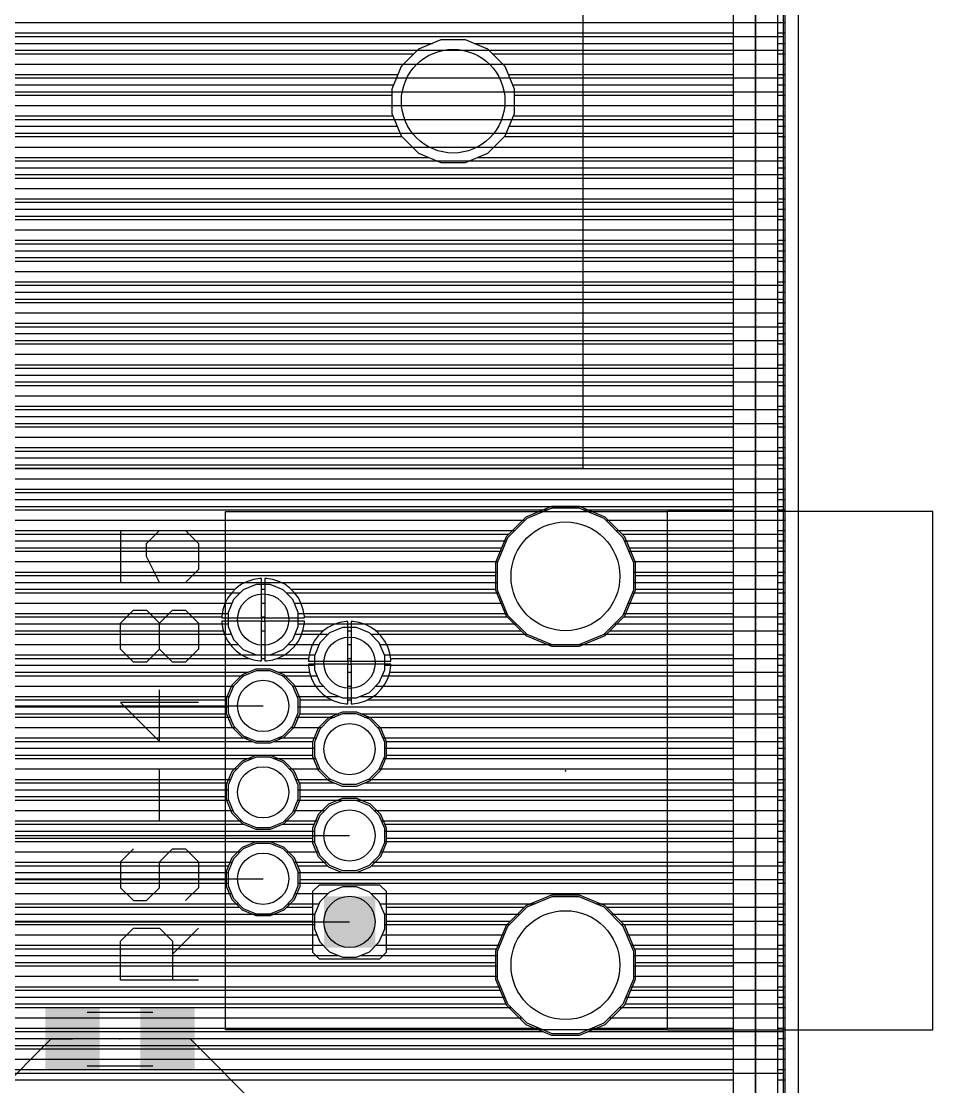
# Model space of a CAD drawing. Extents: x -0.45 to 6.54, y 0 to 7.98.
# Drawn here: x 5.48 to 6.535, y 3.424 to 4.657 of the extents above; entities that cross this region are included whole.
import ezdxf

# ---------------------------------------------------------------- set-up
doc = ezdxf.new("R2010")
doc.units = 0
for name, color, linetype in [('1', 22, 'CONTINUOUS'), ('15', 2, 'CONTINUOUS'), ('16', 175, 'CONTINUOUS'), ('17', 4, 'CONTINUOUS'), ('2', 3, 'CONTINUOUS'), ('20', 6, 'CONTINUOUS'), ('21', 253, 'CONTINUOUS'), ('23', 7, 'CONTINUOUS'), ('51', 253, 'CONTINUOUS')]:
    doc.layers.add(name, color=color, linetype=linetype)

# ---------------------------------------------------------------- blocks, each defined once
blk = doc.blocks.new('RECT')
blk.add_solid([(-0.5, -0.5), (0.5, -0.5), (-0.5, 0.5), (0.5, 0.5)])
blk = doc.blocks.new('SQUAREP')
blk.add_solid([(-0.5, -0.5), (0.5, -0.5), (-0.5, 0.5), (0.5, 0.5)])
blk = doc.blocks.new('ROUNDP')
blk.add_circle((0, 0), 0.5)

msp = doc.modelspace()

# ---------------------------------------------------------------- linework, layer by layer
at = {"layer": '1'}
for p, q in [((6.33, 5.74), (6.33, 1.29)), ((5.295, 3.26), (5.5145, 3.4795)), ((5.5145, 3.4795), (5.539132, 3.4795)), ((5.6755, 3.4795), (5.649368, 3.4795)), ((5.895, 3.26), (5.6755, 3.4795))]:
    msp.add_line(p, q, dxfattribs=at)
at = {"layer": '15'}
for p, q in [((5.225, 3.865), (5.76, 3.865)), ((5.225, 3.715), (5.86, 3.715)), ((5.055, 3.665), (5.76, 3.665)), ((5.015, 3.615), (5.86, 3.615))]:
    msp.add_line(p, q, dxfattribs=at)
at = {"layer": '16'}
for p, q in [((6.362, 7.78), (6.362, 0.2)), ((3.543983, 4.656), (6.362, 4.656)), ((3.52057, 4.64), (6.362, 4.64)), ((0.300414, 4.624), (6.362, 4.624)), ((0.314726, 4.608), (6.362, 4.608)), ((0.323964, 4.592), (6.362, 4.592)), ((0.329332, 4.576), (6.362, 4.576)), ((0.333, 4.56), (6.362, 4.56)), ((0.333, 4.544), (6.362, 4.544)), ((0.331073, 4.528), (6.362, 4.528)), ((0.836305, 4.512), (6.362, 4.512)), ((0.8455, 4.496), (6.362, 4.496)), ((0.843292, 4.48), (6.362, 4.48)), ((0.82629, 4.464), (6.362, 4.464)), ((3.539983, 4.448), (6.362, 4.448)), ((3.549407, 4.432), (6.362, 4.432)), ((3.551, 4.416), (6.362, 4.416)), ((3.546094, 4.4), (6.362, 4.4)), ((3.530226, 4.384), (6.362, 4.384)), ((1.828876, 4.368), (6.362, 4.368)), ((3.543054, 4.352), (6.362, 4.352)), ((3.553169, 4.336), (6.362, 4.336)), ((3.510001, 4.32), (6.362, 4.32)), ((3.553168, 4.304), (6.362, 4.304)), ((3.543054, 4.288), (6.362, 4.288)), ((1.942305, 4.272), (6.362, 4.272)), ((3.530226, 4.256), (6.362, 4.256)), ((3.546094, 4.24), (6.362, 4.24)), ((3.551, 4.224), (6.362, 4.224)), ((3.549407, 4.208), (6.362, 4.208)), ((3.539983, 4.192), (6.362, 4.192)), ((1.065696, 4.176), (6.362, 4.176)), ((1.053556, 4.16), (6.362, 4.16)), ((1.036218, 4.144), (6.362, 4.144)), ((1.002604, 4.128), (6.362, 4.128)), ((0.018, 4.112), (6.362, 4.112)), ((0.018, 4.096), (6.362, 4.096)), ((6.09389, 4.095992), (6.064122, 4.083662)), ((6.12611, 4.095992), (6.09389, 4.095992)), ((6.155878, 4.083662), (6.12611, 4.095992)), ((6.064122, 4.083662), (6.041338, 4.060878)), ((6.178662, 4.060878), (6.155878, 4.083662)), ((0.018, 4.08), (6.06046, 4.08)), ((6.15954, 4.08), (6.362, 4.08)), ((0.018, 4.064), (6.04446, 4.064)), ((6.041338, 4.060878), (6.029008, 4.03111)), ((6.17554, 4.064), (6.362, 4.064)), ((6.190992, 4.03111), (6.178662, 4.060878)), ((0.018, 4.048), (6.036004, 4.048)), ((6.183996, 4.048), (6.362, 4.048)), ((0.018, 4.032), (6.029376, 4.032)), ((6.029008, 4.03111), (6.029008, 3.99889)), ((6.190624, 4.032), (6.362, 4.032)), ((6.190992, 3.99889), (6.190992, 4.03111)), ((0.276218, 4.016), (6.029008, 4.016)), ((5.741695, 4.009191), (5.735008, 4.005784)), ((5.748834, 4.011511), (5.741695, 4.009191)), ((5.756247, 4.012685), (5.748834, 4.011511)), ((5.758157, 4.012685), (5.756247, 4.012685)), ((5.758157, 3.966843), (5.758157, 4.012685)), ((5.763753, 4.012685), (5.761843, 4.012685)), ((5.761843, 4.012685), (5.761843, 3.966843)), ((5.771166, 4.011511), (5.763753, 4.012685)), ((5.778305, 4.009191), (5.771166, 4.011511)), ((5.784992, 4.005784), (5.778305, 4.009191)), ((6.190992, 4.016), (6.362, 4.016)), ((0.299414, 4), (5.727563, 4)), ((5.723628, 3.996065), (5.719216, 3.989992)), ((5.728935, 4.001372), (5.723628, 3.996065)), ((5.735008, 4.005784), (5.728935, 4.001372)), ((5.758157, 4), (5.761843, 4)), ((5.791065, 4.001372), (5.784992, 4.005784)), ((5.796372, 3.996065), (5.791065, 4.001372)), ((5.792437, 4), (6.029008, 4)), ((5.800784, 3.989992), (5.796372, 3.996065)), ((6.029008, 3.99889), (6.041338, 3.969122)), ((6.178662, 3.969122), (6.190992, 3.99889)), ((6.190992, 4), (6.362, 4)), ((0.314149, 3.984), (5.716163, 3.984)), ((5.719216, 3.989992), (5.715809, 3.983305)), ((5.758157, 3.984), (5.761843, 3.984)), ((5.804191, 3.983305), (5.800784, 3.989992)), ((5.803837, 3.984), (6.035175, 3.984)), ((6.184824, 3.984), (6.362, 3.984)), ((5.713489, 3.976166), (5.712315, 3.968753)), ((5.715809, 3.983305), (5.713489, 3.976166)), ((5.806511, 3.976166), (5.804191, 3.983305)), ((5.807685, 3.968753), (5.806511, 3.976166)), ((0.323386, 3.968), (5.712315, 3.968)), ((5.712315, 3.968753), (5.712315, 3.966843)), ((5.712315, 3.966843), (5.758157, 3.966843)), ((5.758157, 3.963157), (5.712315, 3.963157)), ((5.712315, 3.963157), (5.712315, 3.961247)), ((5.712315, 3.961247), (5.713489, 3.953834)), ((5.758157, 3.968), (5.761843, 3.968)), ((5.761843, 3.966843), (5.758157, 3.966843)), ((5.758157, 3.966843), (5.758157, 3.963157)), ((5.758157, 3.917315), (5.758157, 3.963157)), ((5.758157, 3.963157), (5.761843, 3.963157)), ((5.761843, 3.963157), (5.761843, 3.966843)), ((5.761843, 3.966843), (5.807685, 3.966843)), ((5.761843, 3.963157), (5.761843, 3.917315)), ((5.807685, 3.963157), (5.761843, 3.963157)), ((5.806511, 3.953834), (5.807685, 3.961247)), ((5.807685, 3.966843), (5.807685, 3.968753)), ((5.807685, 3.968), (6.04246, 3.968)), ((5.807685, 3.961247), (5.807685, 3.963157)), ((5.841695, 3.959191), (5.835008, 3.955784)), ((5.848834, 3.961511), (5.841695, 3.959191)), ((5.856247, 3.962685), (5.848834, 3.961511)), ((5.858157, 3.962685), (5.856247, 3.962685)), ((5.858157, 3.916843), (5.858157, 3.962685)), ((5.863753, 3.962685), (5.861843, 3.962685)), ((5.861843, 3.962685), (5.861843, 3.916843)), ((5.871166, 3.961511), (5.863753, 3.962685)), ((5.878305, 3.959191), (5.871166, 3.961511)), ((5.884992, 3.955784), (5.878305, 3.959191)), ((6.041338, 3.969122), (6.064122, 3.946338)), ((6.155878, 3.946338), (6.178662, 3.969122)), ((6.17754, 3.968), (6.362, 3.968)), ((0.329064, 3.952), (5.714085, 3.952)), ((5.713489, 3.953834), (5.715809, 3.946695)), ((5.715809, 3.946695), (5.719216, 3.940008)), ((5.758157, 3.952), (5.761843, 3.952)), ((5.800784, 3.940008), (5.804191, 3.946695)), ((5.804191, 3.946695), (5.806511, 3.953834)), ((5.805915, 3.952), (5.8298, 3.952)), ((5.828935, 3.951372), (5.823628, 3.946065)), ((5.835008, 3.955784), (5.828935, 3.951372)), ((5.858157, 3.952), (5.861843, 3.952)), ((5.891065, 3.951372), (5.884992, 3.955784)), ((5.8902, 3.952), (6.05846, 3.952)), ((5.896372, 3.946065), (5.891065, 3.951372)), ((6.16154, 3.952), (6.362, 3.952)), ((0.333, 3.936), (5.722128, 3.936)), ((5.719216, 3.940008), (5.723628, 3.933935)), ((5.758157, 3.936), (5.761843, 3.936)), ((5.796372, 3.933935), (5.800784, 3.940008)), ((5.797872, 3.936), (5.817182, 3.936)), ((5.819216, 3.939992), (5.815809, 3.933305)), ((5.823628, 3.946065), (5.819216, 3.939992)), ((5.858157, 3.936), (5.861843, 3.936)), ((5.900784, 3.939992), (5.896372, 3.946065)), ((5.904191, 3.933305), (5.900784, 3.939992)), ((5.902818, 3.936), (6.08908, 3.936)), ((6.064122, 3.946338), (6.09389, 3.934008)), ((6.12611, 3.934008), (6.155878, 3.946338)), ((6.13092, 3.936), (6.362, 3.936)), ((5.723628, 3.933935), (5.728935, 3.928628)), ((5.728935, 3.928628), (5.735008, 3.924216)), ((5.735008, 3.924216), (5.741695, 3.920809)), ((5.778305, 3.920809), (5.784992, 3.924216)), ((5.784992, 3.924216), (5.791065, 3.928628)), ((5.791065, 3.928628), (5.796372, 3.933935)), ((5.813489, 3.926166), (5.812315, 3.918753)), ((5.815809, 3.933305), (5.813489, 3.926166)), ((5.906511, 3.926166), (5.904191, 3.933305)), ((5.907685, 3.918753), (5.906511, 3.926166)), ((6.09389, 3.934008), (6.12611, 3.934008)), ((0.333, 3.92), (5.744184, 3.92)), ((5.741695, 3.920809), (5.748834, 3.918489)), ((5.748834, 3.918489), (5.756247, 3.917315)), ((5.756247, 3.917315), (5.758157, 3.917315)), ((5.758157, 3.92), (5.761843, 3.92)), ((5.761843, 3.917315), (5.763753, 3.917315)), ((5.763753, 3.917315), (5.771166, 3.918489)), ((5.771166, 3.918489), (5.778305, 3.920809)), ((5.775816, 3.92), (5.812513, 3.92)), ((5.812315, 3.918753), (5.812315, 3.916843)), ((5.812315, 3.916843), (5.858157, 3.916843)), ((5.858157, 3.913157), (5.812315, 3.913157)), ((5.812315, 3.913157), (5.812315, 3.911247)), ((5.812315, 3.911247), (5.813489, 3.903834)), ((5.858157, 3.92), (5.861843, 3.92)), ((5.861843, 3.916843), (5.858157, 3.916843)), ((5.858157, 3.916843), (5.858157, 3.913157)), ((5.858157, 3.867315), (5.858157, 3.913157)), ((5.858157, 3.913157), (5.861843, 3.913157)), ((5.861843, 3.913157), (5.861843, 3.916843)), ((5.861843, 3.916843), (5.907685, 3.916843)), ((5.861843, 3.913157), (5.861843, 3.867315)), ((5.907685, 3.913157), (5.861843, 3.913157)), ((5.906511, 3.903834), (5.907685, 3.911247)), ((5.907487, 3.92), (6.362, 3.92)), ((5.907685, 3.916843), (5.907685, 3.918753)), ((5.907685, 3.911247), (5.907685, 3.913157)), ((0.331341, 3.904), (5.742613, 3.904)), ((5.735821, 3.901187), (5.723813, 3.889179)), ((5.751509, 3.907685), (5.735821, 3.901187)), ((5.768491, 3.907685), (5.751509, 3.907685)), ((5.784179, 3.901187), (5.768491, 3.907685)), ((5.777387, 3.904), (5.813463, 3.904)), ((5.796187, 3.889179), (5.784179, 3.901187)), ((5.813489, 3.903834), (5.815809, 3.896695)), ((5.858157, 3.904), (5.861843, 3.904)), ((5.904191, 3.896695), (5.906511, 3.903834)), ((5.906537, 3.904), (6.362, 3.904)), ((0.840305, 3.888), (5.723325, 3.888)), ((5.723813, 3.889179), (5.717315, 3.873491)), ((5.802685, 3.873491), (5.796187, 3.889179)), ((5.796675, 3.888), (5.820675, 3.888)), ((5.815809, 3.896695), (5.819216, 3.890008)), ((5.819216, 3.890008), (5.823628, 3.883935)), ((5.858157, 3.888), (5.861843, 3.888)), ((5.896372, 3.883935), (5.900784, 3.890008)), ((5.899325, 3.888), (6.362, 3.888)), ((5.900784, 3.890008), (5.904191, 3.896695)), ((5.717315, 3.873491), (5.717315, 3.856509)), ((5.802685, 3.856509), (5.802685, 3.873491)), ((5.823628, 3.883935), (5.828935, 3.878628)), ((5.828935, 3.878628), (5.835008, 3.874216)), ((5.835008, 3.874216), (5.841695, 3.870809)), ((5.878305, 3.870809), (5.884992, 3.874216)), ((5.884992, 3.874216), (5.891065, 3.878628)), ((5.891065, 3.878628), (5.896372, 3.883935)), ((0.8455, 3.872), (5.717315, 3.872)), ((5.802685, 3.872), (5.839357, 3.872)), ((5.841695, 3.870809), (5.848834, 3.868489)), ((5.848834, 3.868489), (5.856247, 3.867315)), ((5.856247, 3.867315), (5.858157, 3.867315)), ((5.858157, 3.872), (5.861843, 3.872)), ((5.861843, 3.867315), (5.863753, 3.867315)), ((5.863753, 3.867315), (5.871166, 3.868489)), ((5.871166, 3.868489), (5.878305, 3.870809)), ((5.880643, 3.872), (6.362, 3.872)), ((0.841635, 3.856), (5.717526, 3.856)), ((5.717315, 3.856509), (5.723813, 3.840821)), ((5.796187, 3.840821), (5.802685, 3.856509)), ((5.802474, 3.856), (5.847442, 3.856)), ((5.835821, 3.851187), (5.823813, 3.839179)), ((5.851509, 3.857685), (5.835821, 3.851187)), ((5.868491, 3.857685), (5.851509, 3.857685)), ((5.884179, 3.851187), (5.868491, 3.857685)), ((5.872558, 3.856), (6.362, 3.856)), ((5.896187, 3.839179), (5.884179, 3.851187)), ((0.290941, 3.84), (5.724634, 3.84)), ((5.723813, 3.840821), (5.735821, 3.828813)), ((5.784179, 3.828813), (5.796187, 3.840821)), ((5.795366, 3.84), (5.824634, 3.84)), ((5.823813, 3.839179), (5.817315, 3.823491)), ((5.895366, 3.84), (6.362, 3.84)), ((5.902685, 3.823491), (5.896187, 3.839179)), ((0.255689, 3.824), (5.747441, 3.824)), ((5.735821, 3.828813), (5.751509, 3.822315)), ((5.768491, 3.822315), (5.784179, 3.828813)), ((5.772558, 3.824), (5.817526, 3.824)), ((5.817315, 3.823491), (5.817315, 3.806509)), ((5.902474, 3.824), (6.362, 3.824)), ((5.902685, 3.806509), (5.902685, 3.823491)), ((5.751509, 3.822315), (5.768491, 3.822315)), ((3.063805, 3.808), (5.817315, 3.808)), ((5.735821, 3.801187), (5.723813, 3.789179)), ((5.751509, 3.807685), (5.735821, 3.801187)), ((5.768491, 3.807685), (5.751509, 3.807685)), ((5.784179, 3.801187), (5.768491, 3.807685)), ((5.796187, 3.789179), (5.784179, 3.801187)), ((5.817315, 3.806509), (5.823813, 3.790821)), ((5.896187, 3.790821), (5.902685, 3.806509)), ((5.902685, 3.808), (6.362, 3.808)), ((3.093042, 3.792), (5.726634, 3.792)), ((5.723813, 3.789179), (5.717315, 3.773491)), ((5.793366, 3.792), (5.823325, 3.792)), ((5.802685, 3.773491), (5.796187, 3.789179)), ((5.823813, 3.790821), (5.835821, 3.778813)), ((5.884179, 3.778813), (5.896187, 3.790821)), ((5.896675, 3.792), (6.362, 3.792)), ((3.1045, 3.776), (5.718354, 3.776)), ((5.801646, 3.776), (5.842613, 3.776)), ((5.835821, 3.778813), (5.851509, 3.772315)), ((5.868491, 3.772315), (5.884179, 3.778813)), ((5.877387, 3.776), (6.362, 3.776)), ((5.717315, 3.773491), (5.717315, 3.756509)), ((5.802685, 3.756509), (5.802685, 3.773491)), ((5.851509, 3.772315), (5.868491, 3.772315)), ((3.109655, 3.76), (5.717315, 3.76)), ((5.717315, 3.756509), (5.723813, 3.740821)), ((5.796187, 3.740821), (5.802685, 3.756509)), ((5.802685, 3.76), (6.362, 3.76)), ((5.835821, 3.751187), (5.823813, 3.739179)), ((5.851509, 3.757685), (5.835821, 3.751187)), ((5.868491, 3.757685), (5.851509, 3.757685)), ((5.884179, 3.751187), (5.868491, 3.757685)), ((5.896187, 3.739179), (5.884179, 3.751187)), ((3.110288, 3.744), (5.722496, 3.744)), ((5.723813, 3.740821), (5.735821, 3.728813)), ((5.784179, 3.728813), (5.796187, 3.740821)), ((5.797503, 3.744), (5.828634, 3.744)), ((5.823813, 3.739179), (5.817315, 3.723491)), ((5.891366, 3.744), (6.362, 3.744)), ((5.902685, 3.723491), (5.896187, 3.739179)), ((3.106401, 3.728), (5.737784, 3.728)), ((5.735821, 3.728813), (5.751509, 3.722315)), ((5.768491, 3.722315), (5.784179, 3.728813)), ((5.782215, 3.728), (5.819183, 3.728)), ((5.900817, 3.728), (6.362, 3.728)), ((5.751509, 3.722315), (5.768491, 3.722315)), ((5.817315, 3.723491), (5.817315, 3.706509)), ((5.902685, 3.706509), (5.902685, 3.723491)), ((3.096878, 3.712), (5.817315, 3.712)), ((5.735821, 3.701187), (5.723813, 3.689179)), ((5.751509, 3.707685), (5.735821, 3.701187)), ((5.768491, 3.707685), (5.751509, 3.707685)), ((5.784179, 3.701187), (5.768491, 3.707685)), ((5.796187, 3.689179), (5.784179, 3.701187)), ((5.817315, 3.706509), (5.823813, 3.690821)), ((5.896187, 3.690821), (5.902685, 3.706509)), ((5.902685, 3.712), (6.362, 3.712)), ((3.075778, 3.696), (5.730634, 3.696)), ((5.723813, 3.689179), (5.717315, 3.673491)), ((5.789366, 3.696), (5.821668, 3.696)), ((5.802685, 3.673491), (5.796187, 3.689179)), ((5.823813, 3.690821), (5.835821, 3.678813)), ((5.884179, 3.678813), (5.896187, 3.690821)), ((5.898332, 3.696), (6.362, 3.696)), ((1.946706, 3.68), (5.720011, 3.68)), ((5.799989, 3.68), (5.834634, 3.68)), ((5.835821, 3.678813), (5.851509, 3.672315)), ((5.868491, 3.672315), (5.884179, 3.678813)), ((5.885366, 3.68), (6.362, 3.68)), ((1.948363, 3.664), (5.717315, 3.664)), ((5.717315, 3.673491), (5.717315, 3.656509)), ((5.802685, 3.656509), (5.802685, 3.673491)), ((5.802685, 3.664), (6.362, 3.664)), ((5.851509, 3.672315), (5.868491, 3.672315)), ((5.717315, 3.656509), (5.723813, 3.640821)), ((5.796187, 3.640821), (5.802685, 3.656509)), ((5.82493, 3.657685), (5.817315, 3.65007)), ((5.89507, 3.657685), (5.82493, 3.657685)), ((5.902685, 3.65007), (5.89507, 3.657685)), ((1.938305, 3.648), (5.72084, 3.648)), ((5.723813, 3.640821), (5.735821, 3.628813)), ((5.784179, 3.628813), (5.796187, 3.640821)), ((5.79916, 3.648), (5.817315, 3.648)), ((5.817315, 3.65007), (5.817315, 3.57993)), ((5.902685, 3.57993), (5.902685, 3.65007)), ((5.902685, 3.648), (6.362, 3.648)), ((6.09389, 3.645992), (6.064122, 3.633662)), ((6.12611, 3.645992), (6.09389, 3.645992)), ((6.155878, 3.633662), (6.12611, 3.645992)), ((1.081426, 3.632), (5.732634, 3.632)), ((5.735821, 3.628813), (5.751509, 3.622315)), ((5.768491, 3.622315), (5.784179, 3.628813)), ((5.787366, 3.632), (5.817315, 3.632)), ((5.902685, 3.632), (6.06246, 3.632)), ((6.064122, 3.633662), (6.041338, 3.610878)), ((6.178662, 3.610878), (6.155878, 3.633662)), ((6.15754, 3.632), (6.362, 3.632)), ((1.083, 3.616), (5.817315, 3.616)), ((5.751509, 3.622315), (5.768491, 3.622315)), ((5.902685, 3.616), (6.04646, 3.616)), ((6.17354, 3.616), (6.362, 3.616)), ((6.041338, 3.610878), (6.029008, 3.58111)), ((6.190992, 3.58111), (6.178662, 3.610878)), ((1.083, 3.6), (5.817315, 3.6)), ((5.902685, 3.6), (6.036832, 3.6)), ((6.183168, 3.6), (6.362, 3.6)), ((1.079684, 3.584), (5.817315, 3.584)), ((5.817315, 3.57993), (5.82493, 3.572315)), ((5.89507, 3.572315), (5.902685, 3.57993)), ((5.902685, 3.584), (6.030205, 3.584)), ((6.029008, 3.58111), (6.029008, 3.54889)), ((6.189795, 3.584), (6.362, 3.584)), ((6.190992, 3.54889), (6.190992, 3.58111)), ((1.075397, 3.568), (6.029008, 3.568)), ((5.82493, 3.572315), (5.89507, 3.572315)), ((6.190992, 3.568), (6.362, 3.568)), ((1.066273, 3.552), (6.029008, 3.552)), ((6.190992, 3.552), (6.362, 3.552)), ((6.029008, 3.54889), (6.041338, 3.519122)), ((6.178662, 3.519122), (6.190992, 3.54889)), ((1.054556, 3.536), (6.034347, 3.536)), ((6.185653, 3.536), (6.362, 3.536)), ((1.03795, 3.52), (6.040974, 3.52)), ((6.041338, 3.519122), (6.064122, 3.496338)), ((6.155878, 3.496338), (6.178662, 3.519122)), ((6.179025, 3.52), (6.362, 3.52)), ((1.006336, 3.504), (6.05646, 3.504)), ((6.16354, 3.504), (6.362, 3.504)), ((6.064122, 3.496338), (6.09389, 3.484008)), ((6.12611, 3.484008), (6.155878, 3.496338)), ((0.018, 3.488), (6.084252, 3.488)), ((6.09389, 3.484008), (6.12611, 3.484008)), ((6.135748, 3.488), (6.362, 3.488)), ((0.018, 3.472), (6.362, 3.472)), ((0.018, 3.456), (6.362, 3.456)), ((0.018, 3.44), (6.362, 3.44))]:
    msp.add_line(p, q, dxfattribs=at)
at = {"layer": '2'}
for p, q in [((6.364, 7.78), (6.364, 0.2)), ((6.356, 1.170301), (6.356, 7.675172)), ((6.33, 1.175472), (6.33, 7.23)), ((6.304, 7.204), (6.304, 1.186242)), ((3.83, 4.656), (6.304, 4.656)), ((6.356, 4.656), (6.364, 4.656)), ((3.517161, 4.644), (6.304, 4.644)), ((6.356, 4.644), (6.364, 4.644)), ((1.477, 4.632), (5.956221, 4.632)), ((5.939782, 4.625191), (5.919809, 4.605218)), ((5.965877, 4.636), (5.939782, 4.625191)), ((5.994123, 4.636), (5.965877, 4.636)), ((6.020218, 4.625191), (5.994123, 4.636)), ((6.003779, 4.632), (6.304, 4.632)), ((6.040191, 4.605218), (6.020218, 4.625191)), ((6.356, 4.632), (6.364, 4.632)), ((3.993553, 4.62), (5.934591, 4.62)), ((6.025409, 4.62), (6.304, 4.62)), ((6.356, 4.62), (6.364, 4.62)), ((4.016196, 4.608), (5.922591, 4.608)), ((5.919809, 4.605218), (5.909, 4.579123)), ((6.037409, 4.608), (6.304, 4.608)), ((6.051, 4.579123), (6.040191, 4.605218)), ((6.356, 4.608), (6.364, 4.608)), ((4.027773, 4.596), (5.915991, 4.596)), ((6.044009, 4.596), (6.304, 4.596)), ((6.356, 4.596), (6.364, 4.596)), ((4.032744, 4.584), (5.91102, 4.584)), ((5.909, 4.579123), (5.909, 4.550877)), ((6.04898, 4.584), (6.304, 4.584)), ((6.051, 4.550877), (6.051, 4.579123)), ((6.356, 4.584), (6.364, 4.584)), ((4.036, 4.572), (5.909, 4.572)), ((6.051, 4.572), (6.304, 4.572)), ((6.356, 4.572), (6.364, 4.572)), ((4.036, 4.56), (5.909, 4.56)), ((5.909, 4.550877), (5.919809, 4.524782)), ((6.040191, 4.524782), (6.051, 4.550877)), ((6.051, 4.56), (6.304, 4.56)), ((6.356, 4.56), (6.364, 4.56)), ((4.033572, 4.548), (5.910192, 4.548)), ((6.049808, 4.548), (6.304, 4.548)), ((6.356, 4.548), (6.364, 4.548)), ((4.028602, 4.536), (5.915162, 4.536)), ((6.044838, 4.536), (6.304, 4.536)), ((6.356, 4.536), (6.364, 4.536)), ((4.018196, 4.524), (5.920591, 4.524)), ((5.919809, 4.524782), (5.939782, 4.504809)), ((6.020218, 4.504809), (6.040191, 4.524782)), ((6.039409, 4.524), (6.304, 4.524)), ((6.356, 4.524), (6.364, 4.524)), ((3.998382, 4.512), (5.932591, 4.512)), ((5.939782, 4.504809), (5.965877, 4.494)), ((5.994123, 4.494), (6.020218, 4.504809)), ((6.027409, 4.512), (6.304, 4.512)), ((6.356, 4.512), (6.364, 4.512)), ((1.477, 4.5), (5.951392, 4.5)), ((5.965877, 4.494), (5.994123, 4.494)), ((6.008608, 4.5), (6.304, 4.5)), ((6.356, 4.5), (6.364, 4.5)), ((1.477, 4.488), (6.304, 4.488)), ((6.356, 4.488), (6.364, 4.488)), ((1.477, 4.476), (6.304, 4.476)), ((6.356, 4.476), (6.364, 4.476)), ((1.477, 4.464), (6.304, 4.464)), ((6.356, 4.464), (6.364, 4.464)), ((3.526817, 4.452), (6.304, 4.452)), ((3.540682, 4.44), (6.304, 4.44)), ((6.356, 4.452), (6.364, 4.452)), ((6.356, 4.44), (6.364, 4.44)), ((3.545652, 4.428), (6.304, 4.428)), ((6.356, 4.428), (6.364, 4.428)), ((3.546, 4.416), (6.304, 4.416)), ((6.356, 4.416), (6.364, 4.416)), ((3.542339, 4.404), (6.304, 4.404)), ((6.356, 4.404), (6.364, 4.404)), ((3.795477, 4.392), (6.304, 4.392)), ((6.356, 4.392), (6.364, 4.392)), ((3.804541, 4.38), (6.304, 4.38)), ((6.356, 4.38), (6.364, 4.38)), ((3.8065, 4.368), (6.304, 4.368)), ((6.356, 4.368), (6.364, 4.368)), ((3.802884, 4.356), (6.304, 4.356)), ((6.356, 4.356), (6.364, 4.356)), ((3.786478, 4.344), (6.304, 4.344)), ((6.356, 4.344), (6.364, 4.344)), ((3.543995, 4.332), (6.304, 4.332)), ((6.356, 4.332), (6.364, 4.332)), ((3.546, 4.32), (6.304, 4.32)), ((6.356, 4.32), (6.364, 4.32)), ((3.543995, 4.308), (6.304, 4.308)), ((6.356, 4.308), (6.364, 4.308)), ((3.786478, 4.296), (6.304, 4.296)), ((6.356, 4.296), (6.364, 4.296)), ((3.802884, 4.284), (6.304, 4.284)), ((6.356, 4.284), (6.364, 4.284)), ((3.8065, 4.272), (6.304, 4.272)), ((6.356, 4.272), (6.364, 4.272)), ((3.804541, 4.26), (6.304, 4.26)), ((6.356, 4.26), (6.364, 4.26)), ((3.795477, 4.248), (6.304, 4.248)), ((6.356, 4.248), (6.364, 4.248)), ((3.547863, 4.236), (6.304, 4.236)), ((6.356, 4.236), (6.364, 4.236)), ((3.550877, 4.224), (6.304, 4.224)), ((6.356, 4.224), (6.364, 4.224)), ((3.550244, 4.212), (6.304, 4.212)), ((6.356, 4.212), (6.364, 4.212)), ((3.545825, 4.2), (6.304, 4.2)), ((6.356, 4.2), (6.364, 4.2)), ((3.535709, 4.188), (6.304, 4.188)), ((6.356, 4.188), (6.364, 4.188)), ((1.5465, 4.176), (6.304, 4.176)), ((6.356, 4.176), (6.364, 4.176)), ((1.541477, 4.164), (6.304, 4.164)), ((6.356, 4.164), (6.364, 4.164)), ((1.477, 4.152), (6.304, 4.152)), ((6.356, 4.152), (6.364, 4.152)), ((1.477, 4.14), (6.304, 4.14)), ((6.356, 4.14), (6.364, 4.14)), ((1.477, 4.128), (6.304, 4.128)), ((6.356, 4.128), (6.364, 4.128)), ((1.477, 4.116), (6.304, 4.116)), ((6.356, 4.116), (6.364, 4.116)), ((1.477, 4.104), (6.304, 4.104)), ((6.356, 4.104), (6.364, 4.104)), ((1.950477, 4.092), (6.089478, 4.092)), ((6.094287, 4.093992), (6.065255, 4.081966)), ((6.125712, 4.093992), (6.094287, 4.093992)), ((6.154745, 4.081966), (6.125712, 4.093992)), ((6.130522, 4.092), (6.304, 4.092)), ((6.356, 4.092), (6.364, 4.092)), ((1.9565, 4.08), (6.063288, 4.08)), ((6.065255, 4.081966), (6.043034, 4.059745)), ((6.176966, 4.059745), (6.154745, 4.081966)), ((6.156711, 4.08), (6.304, 4.08)), ((6.356, 4.08), (6.364, 4.08)), ((1.955784, 4.068), (6.051288, 4.068)), ((6.043034, 4.059745), (6.031008, 4.030712)), ((6.168711, 4.068), (6.304, 4.068)), ((6.188992, 4.030712), (6.176966, 4.059745)), ((6.356, 4.068), (6.364, 4.068)), ((1.948477, 4.056), (6.041482, 4.056)), ((6.178518, 4.056), (6.304, 4.056)), ((6.356, 4.056), (6.364, 4.056)), ((1.477, 4.044), (6.036512, 4.044)), ((6.183488, 4.044), (6.304, 4.044)), ((6.356, 4.044), (6.364, 4.044)), ((1.477, 4.032), (6.031541, 4.032)), ((6.031008, 4.030712), (6.031008, 3.999287)), ((6.188459, 4.032), (6.304, 4.032)), ((6.188992, 3.999287), (6.188992, 4.030712)), ((6.356, 4.032), (6.364, 4.032)), ((1.477, 4.02), (6.031008, 4.02)), ((6.188992, 4.02), (6.304, 4.02)), ((6.356, 4.02), (6.364, 4.02)), ((1.477, 4.008), (6.031008, 4.008)), ((1.477, 3.996), (5.733463, 3.996)), ((5.736954, 3.999491), (5.725509, 3.988046)), ((5.751907, 4.005685), (5.736954, 3.999491)), ((5.768093, 4.005685), (5.751907, 4.005685)), ((5.783046, 3.999491), (5.768093, 4.005685)), ((5.794491, 3.988046), (5.783046, 3.999491)), ((5.786537, 3.996), (6.032369, 3.996)), ((6.031008, 3.999287), (6.043034, 3.970255)), ((6.176966, 3.970255), (6.188992, 3.999287)), ((6.18763, 3.996), (6.304, 3.996)), ((6.188992, 4.008), (6.304, 4.008)), ((6.356, 4.008), (6.364, 4.008)), ((6.356, 3.996), (6.364, 3.996)), ((1.477, 3.984), (5.723833, 3.984)), ((5.725509, 3.988046), (5.719315, 3.973093)), ((5.800685, 3.973093), (5.794491, 3.988046)), ((5.796167, 3.984), (6.03734, 3.984)), ((6.18266, 3.984), (6.304, 3.984)), ((6.356, 3.984), (6.364, 3.984)), ((1.477, 3.972), (5.719315, 3.972)), ((5.719315, 3.973093), (5.719315, 3.956907)), ((5.800685, 3.956907), (5.800685, 3.973093)), ((5.800685, 3.972), (6.042311, 3.972)), ((6.177689, 3.972), (6.304, 3.972)), ((6.356, 3.972), (6.364, 3.972)), ((1.477, 3.96), (5.719315, 3.96)), ((5.800685, 3.96), (6.053288, 3.96)), ((6.043034, 3.970255), (6.065255, 3.948034)), ((6.154745, 3.948034), (6.176966, 3.970255)), ((6.166712, 3.96), (6.304, 3.96)), ((6.356, 3.96), (6.364, 3.96)), ((1.477, 3.948), (5.723004, 3.948)), ((5.719315, 3.956907), (5.725509, 3.941954)), ((5.794491, 3.941954), (5.800685, 3.956907)), ((5.796995, 3.948), (5.835463, 3.948)), ((5.836954, 3.949491), (5.825509, 3.938046)), ((5.851907, 3.955685), (5.836954, 3.949491)), ((5.868093, 3.955685), (5.851907, 3.955685)), ((5.883046, 3.949491), (5.868093, 3.955685)), ((5.894491, 3.938046), (5.883046, 3.949491)), ((5.884537, 3.948), (6.065336, 3.948)), ((6.065255, 3.948034), (6.094287, 3.936008)), ((6.125712, 3.936008), (6.154745, 3.948034)), ((6.154664, 3.948), (6.304, 3.948)), ((6.356, 3.948), (6.364, 3.948)), ((1.477, 3.936), (5.731463, 3.936)), ((5.725509, 3.941954), (5.736954, 3.930509)), ((5.783046, 3.930509), (5.794491, 3.941954)), ((5.788537, 3.936), (5.824661, 3.936)), ((5.825509, 3.938046), (5.819315, 3.923093)), ((5.900685, 3.923093), (5.894491, 3.938046)), ((5.895339, 3.936), (6.304, 3.936)), ((6.094287, 3.936008), (6.125712, 3.936008)), ((6.356, 3.936), (6.364, 3.936)), ((1.477, 3.924), (5.819691, 3.924)), ((5.736954, 3.930509), (5.751907, 3.924315)), ((5.751907, 3.924315), (5.768093, 3.924315)), ((5.768093, 3.924315), (5.783046, 3.930509)), ((5.819315, 3.923093), (5.819315, 3.906907)), ((5.900309, 3.924), (6.304, 3.924)), ((5.900685, 3.906907), (5.900685, 3.923093)), ((6.356, 3.924), (6.364, 3.924)), ((1.477, 3.912), (5.819315, 3.912)), ((5.900685, 3.912), (6.304, 3.912)), ((6.356, 3.912), (6.364, 3.912)), ((4.667477, 3.9), (5.738183, 3.9)), ((5.736954, 3.899491), (5.725509, 3.888046)), ((5.751907, 3.905685), (5.736954, 3.899491)), ((5.768093, 3.905685), (5.751907, 3.905685)), ((5.783046, 3.899491), (5.768093, 3.905685)), ((5.781817, 3.9), (5.822176, 3.9)), ((5.794491, 3.888046), (5.783046, 3.899491)), ((5.819315, 3.906907), (5.825509, 3.891954)), ((5.894491, 3.891954), (5.900685, 3.906907)), ((5.897824, 3.9), (6.304, 3.9)), ((6.356, 3.9), (6.364, 3.9)), ((4.67537, 3.888), (5.72549, 3.888)), ((5.725509, 3.888046), (5.719315, 3.873093)), ((5.800685, 3.873093), (5.794491, 3.888046)), ((5.79451, 3.888), (5.829463, 3.888)), ((5.825509, 3.891954), (5.836954, 3.880509)), ((5.883046, 3.880509), (5.894491, 3.891954)), ((5.890537, 3.888), (6.304, 3.888)), ((6.356, 3.888), (6.364, 3.888)), ((4.6765, 3.876), (5.720519, 3.876)), ((5.719315, 3.873093), (5.719315, 3.856907)), ((5.799481, 3.876), (5.847839, 3.876)), ((5.800685, 3.856907), (5.800685, 3.873093)), ((5.836954, 3.880509), (5.851907, 3.874315)), ((5.851907, 3.874315), (5.868093, 3.874315)), ((5.868093, 3.874315), (5.883046, 3.880509)), ((5.872161, 3.876), (6.304, 3.876)), ((6.356, 3.876), (6.364, 3.876)), ((4.671477, 3.864), (5.719315, 3.864)), ((5.800685, 3.864), (6.304, 3.864)), ((6.356, 3.864), (6.364, 3.864)), ((1.477, 3.852), (5.721347, 3.852)), ((5.719315, 3.856907), (5.725509, 3.841954)), ((5.794491, 3.841954), (5.800685, 3.856907)), ((5.798652, 3.852), (5.843011, 3.852)), ((5.836954, 3.849491), (5.825509, 3.838046)), ((5.851907, 3.855685), (5.836954, 3.849491)), ((5.868093, 3.855685), (5.851907, 3.855685)), ((5.883046, 3.849491), (5.868093, 3.855685)), ((5.876989, 3.852), (6.304, 3.852)), ((5.894491, 3.838046), (5.883046, 3.849491)), ((6.356, 3.852), (6.364, 3.852)), ((1.477, 3.84), (5.727463, 3.84)), ((5.725509, 3.841954), (5.736954, 3.830509)), ((5.783046, 3.830509), (5.794491, 3.841954)), ((5.792537, 3.84), (5.827463, 3.84)), ((5.825509, 3.838046), (5.819315, 3.823093)), ((5.892537, 3.84), (6.304, 3.84)), ((5.900685, 3.823093), (5.894491, 3.838046)), ((6.356, 3.84), (6.364, 3.84)), ((1.477, 3.828), (5.743011, 3.828)), ((5.736954, 3.830509), (5.751907, 3.824315)), ((5.751907, 3.824315), (5.768093, 3.824315)), ((5.768093, 3.824315), (5.783046, 3.830509)), ((5.776989, 3.828), (5.821348, 3.828)), ((5.898652, 3.828), (6.304, 3.828)), ((6.356, 3.828), (6.364, 3.828)), ((1.477, 3.816), (5.819315, 3.816)), ((5.819315, 3.823093), (5.819315, 3.806907)), ((5.900685, 3.806907), (5.900685, 3.823093)), ((5.900685, 3.816), (6.304, 3.816)), ((6.356, 3.816), (6.364, 3.816)), ((1.477, 3.804), (5.747839, 3.804)), ((5.736954, 3.799491), (5.725509, 3.788046)), ((5.751907, 3.805685), (5.736954, 3.799491)), ((5.768093, 3.805685), (5.751907, 3.805685)), ((5.783046, 3.799491), (5.768093, 3.805685)), ((5.772161, 3.804), (5.820519, 3.804)), ((5.794491, 3.788046), (5.783046, 3.799491)), ((5.819315, 3.806907), (5.825509, 3.791954)), ((5.894491, 3.791954), (5.900685, 3.806907)), ((5.899481, 3.804), (6.304, 3.804)), ((6.356, 3.804), (6.364, 3.804)), ((3.041892, 3.792), (5.729463, 3.792)), ((5.725509, 3.788046), (5.719315, 3.773093)), ((5.790537, 3.792), (5.82549, 3.792)), ((5.800685, 3.773093), (5.794491, 3.788046)), ((5.825509, 3.791954), (5.836954, 3.780509)), ((5.883046, 3.780509), (5.894491, 3.791954)), ((5.89451, 3.792), (6.304, 3.792)), ((6.356, 3.792), (6.364, 3.792)), ((3.053892, 3.78), (5.722176, 3.78)), ((5.797824, 3.78), (5.838182, 3.78)), ((5.836954, 3.780509), (5.851907, 3.774315)), ((5.851907, 3.774315), (5.868093, 3.774315)), ((5.868093, 3.774315), (5.883046, 3.780509)), ((5.881818, 3.78), (6.304, 3.78)), ((6.356, 3.78), (6.364, 3.78)), ((3.059099, 3.768), (5.719315, 3.768)), ((5.719315, 3.773093), (5.719315, 3.756907)), ((5.800685, 3.756907), (5.800685, 3.773093)), ((5.800685, 3.768), (6.304, 3.768)), ((6.356, 3.768), (6.364, 3.768)), ((3.06225, 3.756), (5.719691, 3.756)), ((5.719315, 3.756907), (5.725509, 3.741954)), ((5.794491, 3.741954), (5.800685, 3.756907)), ((5.800309, 3.756), (6.304, 3.756)), ((5.836954, 3.749491), (5.825509, 3.738046)), ((5.851907, 3.755685), (5.836954, 3.749491)), ((5.868093, 3.755685), (5.851907, 3.755685)), ((5.883046, 3.749491), (5.868093, 3.755685)), ((5.894491, 3.738046), (5.883046, 3.749491)), ((6.356, 3.756), (6.364, 3.756)), ((3.06225, 3.744), (5.724661, 3.744)), ((5.725509, 3.741954), (5.736954, 3.730509)), ((5.783046, 3.730509), (5.794491, 3.741954)), ((5.795339, 3.744), (5.831463, 3.744)), ((5.825509, 3.738046), (5.819315, 3.723093)), ((5.888537, 3.744), (6.304, 3.744)), ((5.900685, 3.723093), (5.894491, 3.738046)), ((6.356, 3.744), (6.364, 3.744)), ((3.059099, 3.732), (5.735463, 3.732)), ((5.736954, 3.730509), (5.751907, 3.724315)), ((5.768093, 3.724315), (5.783046, 3.730509)), ((5.784537, 3.732), (5.823005, 3.732)), ((5.896995, 3.732), (6.304, 3.732)), ((6.356, 3.732), (6.364, 3.732)), ((3.053893, 3.72), (5.819315, 3.72)), ((5.751907, 3.724315), (5.768093, 3.724315)), ((5.819315, 3.723093), (5.819315, 3.706907)), ((5.900685, 3.706907), (5.900685, 3.723093)), ((5.900685, 3.72), (6.304, 3.72)), ((6.356, 3.72), (6.364, 3.72)), ((3.041893, 3.708), (5.819315, 3.708)), ((5.751907, 3.705685), (5.736954, 3.699491)), ((5.768093, 3.705685), (5.751907, 3.705685)), ((5.783046, 3.699491), (5.768093, 3.705685)), ((5.819315, 3.706907), (5.825509, 3.691954)), ((5.894491, 3.691954), (5.900685, 3.706907)), ((5.900685, 3.708), (6.304, 3.708)), ((6.356, 3.708), (6.364, 3.708)), ((1.833307, 3.696), (5.733463, 3.696)), ((5.725509, 3.688046), (5.719315, 3.673093)), ((5.736954, 3.699491), (5.725509, 3.688046)), ((5.794491, 3.688046), (5.783046, 3.699491)), ((5.786537, 3.696), (5.823833, 3.696)), ((5.800685, 3.673093), (5.794491, 3.688046)), ((5.825509, 3.691954), (5.836954, 3.680509)), ((5.883046, 3.680509), (5.894491, 3.691954)), ((5.896167, 3.696), (6.304, 3.696)), ((6.356, 3.696), (6.364, 3.696)), ((1.477, 3.684), (5.723833, 3.684)), ((5.796167, 3.684), (5.833463, 3.684)), ((5.836954, 3.680509), (5.851907, 3.674315)), ((5.868093, 3.674315), (5.883046, 3.680509)), ((5.886537, 3.684), (6.304, 3.684)), ((6.356, 3.684), (6.364, 3.684)), ((1.477, 3.672), (5.719315, 3.672)), ((5.719315, 3.673093), (5.719315, 3.656907)), ((5.800685, 3.656907), (5.800685, 3.673093)), ((5.800685, 3.672), (6.304, 3.672)), ((5.851907, 3.674315), (5.868093, 3.674315)), ((6.356, 3.672), (6.364, 3.672)), ((1.477, 3.66), (5.719315, 3.66)), ((5.719315, 3.656907), (5.725509, 3.641954)), ((5.794491, 3.641954), (5.800685, 3.656907)), ((5.800685, 3.66), (6.304, 3.66)), ((5.851907, 3.655685), (5.836954, 3.649491)), ((5.868093, 3.655685), (5.851907, 3.655685)), ((5.883046, 3.649491), (5.868093, 3.655685)), ((6.356, 3.66), (6.364, 3.66)), ((1.477, 3.648), (5.723004, 3.648)), ((5.725509, 3.641954), (5.736954, 3.630509)), ((5.783046, 3.630509), (5.794491, 3.641954)), ((5.796995, 3.648), (5.835463, 3.648)), ((5.836954, 3.649491), (5.825509, 3.638046)), ((5.894491, 3.638046), (5.883046, 3.649491)), ((5.884537, 3.648), (6.304, 3.648)), ((6.094287, 3.643992), (6.065255, 3.631966)), ((6.125712, 3.643992), (6.094287, 3.643992)), ((6.154745, 3.631966), (6.125712, 3.643992)), ((6.356, 3.648), (6.364, 3.648)), ((1.477, 3.636), (5.731463, 3.636)), ((5.736954, 3.630509), (5.751907, 3.624315)), ((5.768093, 3.624315), (5.783046, 3.630509)), ((5.788537, 3.636), (5.824661, 3.636)), ((5.825509, 3.638046), (5.819315, 3.623093)), ((5.900685, 3.623093), (5.894491, 3.638046)), ((5.895339, 3.636), (6.074993, 3.636)), ((6.065255, 3.631966), (6.043034, 3.609745)), ((6.145007, 3.636), (6.304, 3.636)), ((6.176966, 3.609745), (6.154745, 3.631966)), ((6.356, 3.636), (6.364, 3.636)), ((1.477, 3.624), (5.819691, 3.624)), ((5.751907, 3.624315), (5.768093, 3.624315)), ((5.819315, 3.623093), (5.819315, 3.606907)), ((5.900309, 3.624), (6.057288, 3.624)), ((5.900685, 3.606907), (5.900685, 3.623093)), ((6.162711, 3.624), (6.304, 3.624)), ((6.356, 3.624), (6.364, 3.624)), ((1.477, 3.612), (5.819315, 3.612)), ((5.819315, 3.606907), (5.825509, 3.591954)), ((5.894491, 3.591954), (5.900685, 3.606907)), ((5.900685, 3.612), (6.045288, 3.612)), ((6.043034, 3.609745), (6.031008, 3.580712)), ((6.174711, 3.612), (6.304, 3.612)), ((6.188992, 3.580712), (6.176966, 3.609745)), ((6.356, 3.612), (6.364, 3.612)), ((1.477, 3.6), (5.822176, 3.6)), ((5.825509, 3.591954), (5.836954, 3.580509)), ((5.883046, 3.580509), (5.894491, 3.591954)), ((5.897824, 3.6), (6.038997, 3.6)), ((6.181003, 3.6), (6.304, 3.6)), ((6.356, 3.6), (6.364, 3.6)), ((1.477, 3.588), (5.829463, 3.588)), ((5.836954, 3.580509), (5.851907, 3.574315)), ((5.868093, 3.574315), (5.883046, 3.580509)), ((5.890537, 3.588), (6.034027, 3.588)), ((6.031008, 3.580712), (6.031008, 3.549287)), ((6.185973, 3.588), (6.304, 3.588)), ((6.188992, 3.549287), (6.188992, 3.580712)), ((6.356, 3.588), (6.364, 3.588)), ((1.541477, 3.576), (5.847839, 3.576)), ((5.851907, 3.574315), (5.868093, 3.574315)), ((5.872161, 3.576), (6.031008, 3.576)), ((6.188992, 3.576), (6.304, 3.576)), ((6.356, 3.576), (6.364, 3.576)), ((1.54537, 3.552), (6.031008, 3.552)), ((1.5465, 3.564), (6.031008, 3.564)), ((6.188992, 3.564), (6.304, 3.564)), ((6.188992, 3.552), (6.304, 3.552)), ((6.356, 3.564), (6.364, 3.564)), ((6.356, 3.552), (6.364, 3.552)), ((1.537477, 3.54), (6.034855, 3.54)), ((6.031008, 3.549287), (6.043034, 3.520255)), ((6.176966, 3.520255), (6.188992, 3.549287)), ((6.185145, 3.54), (6.304, 3.54)), ((6.356, 3.54), (6.364, 3.54)), ((1.477, 3.528), (6.039825, 3.528)), ((6.180174, 3.528), (6.304, 3.528)), ((6.356, 3.528), (6.364, 3.528)), ((1.477, 3.516), (6.047288, 3.516)), ((6.043034, 3.520255), (6.065255, 3.498034)), ((6.154745, 3.498034), (6.176966, 3.520255)), ((6.172712, 3.516), (6.304, 3.516)), ((6.356, 3.516), (6.364, 3.516)), ((1.477, 3.504), (6.059288, 3.504)), ((6.160712, 3.504), (6.304, 3.504)), ((6.356, 3.504), (6.364, 3.504)), ((1.477, 3.492), (6.079821, 3.492)), ((6.065255, 3.498034), (6.094287, 3.486008)), ((6.125712, 3.486008), (6.154745, 3.498034)), ((6.140179, 3.492), (6.304, 3.492)), ((6.356, 3.492), (6.364, 3.492)), ((1.938892, 3.48), (6.304, 3.48)), ((6.094287, 3.486008), (6.125712, 3.486008)), ((6.356, 3.48), (6.364, 3.48)), ((1.953299, 3.468), (6.304, 3.468)), ((6.356, 3.468), (6.364, 3.468)), ((1.9565, 3.456), (6.304, 3.456)), ((6.356, 3.456), (6.364, 3.456)), ((1.954127, 3.444), (6.304, 3.444)), ((6.356, 3.444), (6.364, 3.444)), ((1.943721, 3.432), (6.304, 3.432)), ((6.356, 3.432), (6.364, 3.432))]:
    msp.add_line(p, q, dxfattribs=at)
at = {"layer": '20'}
msp.add_line((6.38, 0.2), (6.38, 7.78), dxfattribs=at)
for centre in [(6.11, 4.015), (6.11, 3.565)]:
    msp.add_circle(centre, 0.062992, dxfattribs=at)
at = {"layer": '21'}
for p, q in [((6.13, 5.59), (6.13, 4.14)), ((6.13, 4.14), (3.83, 4.14)), ((5.594923, 4.067972), (5.594923, 4.007921)), ((5.624949, 4.052959), (5.639962, 4.067972)), ((5.639962, 4.067972), (5.669987, 4.067972)), ((5.669987, 4.067972), (5.685, 4.052959)), ((5.624949, 4.037946), (5.624949, 4.052959)), ((5.685, 4.052959), (5.685, 4.022934)), ((5.639962, 4.007921), (5.624949, 4.037946)), ((5.685, 4.022934), (5.669987, 4.007921)), ((5.594923, 4.007921), (5.639962, 4.007921)), ((5.594923, 3.960881), (5.609936, 3.975894)), ((5.609936, 3.975894), (5.624949, 3.975894)), ((5.624949, 3.975894), (5.639962, 3.960881)), ((5.639962, 3.960881), (5.654974, 3.975894)), ((5.654974, 3.975894), (5.669987, 3.975894)), ((5.669987, 3.975894), (5.685, 3.960881)), ((5.594923, 3.930855), (5.594923, 3.960881)), ((5.639962, 3.930855), (5.639962, 3.960881)), ((5.685, 3.960881), (5.685, 3.930855)), ((5.609936, 3.915842), (5.594923, 3.930855)), ((5.639962, 3.930855), (5.624949, 3.915842)), ((5.654974, 3.915842), (5.639962, 3.930855)), ((5.685, 3.930855), (5.669987, 3.915842)), ((5.624949, 3.915842), (5.609936, 3.915842)), ((5.669987, 3.915842), (5.654974, 3.915842)), ((5.639962, 3.823764), (5.639962, 3.883815)), ((5.685, 3.868802), (5.594923, 3.868802)), ((5.594923, 3.868802), (5.639962, 3.823764)), ((5.639962, 3.731685), (5.639962, 3.791736)), ((5.609936, 3.699658), (5.594923, 3.684645)), ((5.639962, 3.684645), (5.654974, 3.699658)), ((5.654974, 3.699658), (5.669987, 3.699658)), ((5.669987, 3.699658), (5.685, 3.684645)), ((5.594923, 3.684645), (5.594923, 3.654619)), ((5.639962, 3.654619), (5.639962, 3.684645)), ((5.685, 3.684645), (5.685, 3.654619)), ((5.594923, 3.654619), (5.609936, 3.639606)), ((5.624949, 3.639606), (5.639962, 3.654619)), ((5.685, 3.654619), (5.669987, 3.639606)), ((5.609936, 3.639606), (5.624949, 3.639606)), ((5.594923, 3.592566), (5.609936, 3.607579)), ((5.609936, 3.607579), (5.639962, 3.607579)), ((5.639962, 3.607579), (5.654974, 3.592566)), ((5.654974, 3.577553), (5.685, 3.607579)), ((5.594923, 3.547528), (5.594923, 3.592566)), ((5.654974, 3.592566), (5.654974, 3.547528)), ((5.685, 3.547528), (5.594923, 3.547528))]:
    msp.add_line(p, q, dxfattribs=at)
at = {"layer": '23'}
for p in [(6.11, 3.79), (5.59425, 3.4795)]:
    msp.add_point(p, dxfattribs=at)
at = {"layer": '51'}
for p, q in [((5.716299, 3.49), (5.716299, 4.09)), ((5.716299, 4.09), (6.22811, 4.09)), ((6.22811, 3.49), (6.22811, 4.09)), ((6.535197, 4.09), (6.22811, 4.09)), ((6.535197, 3.49), (6.535197, 4.09)), ((5.556258, 3.510484), (5.632242, 3.510484)), ((6.22811, 3.49), (5.716299, 3.49)), ((6.22811, 3.49), (6.535197, 3.49)), ((5.556258, 3.448516), (5.632242, 3.448516))]:
    msp.add_line(p, q, dxfattribs=at)

# ---------------------------------------------------------------- block references
at = {"layer": '1', "xscale": 0.062992, "yscale": 0.070866}
for p in [(5.539132, 3.4795), (5.649368, 3.4795)]:
    msp.add_blockref('RECT', p, dxfattribs=at)
at = {"layer": '17', "xscale": 0.12, "yscale": 0.12}
msp.add_blockref('ROUNDP', (5.98, 4.565), dxfattribs=at)
msp.add_blockref('ROUNDP', (5.98, 4.565), dxfattribs=at)
msp.add_blockref('ROUNDP', (5.98, 4.565), dxfattribs=at)
msp.add_blockref('ROUNDP', (5.98, 4.565), dxfattribs=at)
at = {"layer": '17', "xscale": 0.05937, "yscale": 0.05937, "rotation": 90}
for name, p in [('ROUNDP', (5.76, 3.965)), ('ROUNDP', (5.76, 3.965)), ('ROUNDP', (5.76, 3.965)), ('ROUNDP', (5.76, 3.965)), ('ROUNDP', (5.86, 3.915)), ('ROUNDP', (5.86, 3.915)), ('ROUNDP', (5.86, 3.915)), ('ROUNDP', (5.86, 3.915)), ('ROUNDP', (5.76, 3.865)), ('ROUNDP', (5.76, 3.865)), ('ROUNDP', (5.76, 3.865)), ('ROUNDP', (5.76, 3.865)), ('ROUNDP', (5.86, 3.815)), ('ROUNDP', (5.86, 3.815)), ('ROUNDP', (5.86, 3.815)), ('ROUNDP', (5.86, 3.815)), ('ROUNDP', (5.76, 3.765)), ('ROUNDP', (5.76, 3.765)), ('ROUNDP', (5.76, 3.765)), ('ROUNDP', (5.76, 3.765)), ('ROUNDP', (5.86, 3.715)), ('ROUNDP', (5.86, 3.715)), ('ROUNDP', (5.86, 3.715)), ('ROUNDP', (5.86, 3.715)), ('ROUNDP', (5.76, 3.665)), ('ROUNDP', (5.76, 3.665)), ('ROUNDP', (5.76, 3.665)), ('ROUNDP', (5.76, 3.665)), ('SQUAREP', (5.86, 3.615)), ('ROUNDP', (5.86, 3.615)), ('ROUNDP', (5.86, 3.615)), ('SQUAREP', (5.86, 3.615))]:
    msp.add_blockref(name, p, dxfattribs=at)
at = {"layer": '51', "xscale": 0.029531, "yscale": 0.066929}
for p in [(5.542016, 3.479465), (5.646484, 3.479535)]:
    msp.add_blockref('RECT', p, dxfattribs=at)

doc.saveas('drawing.dxf')
